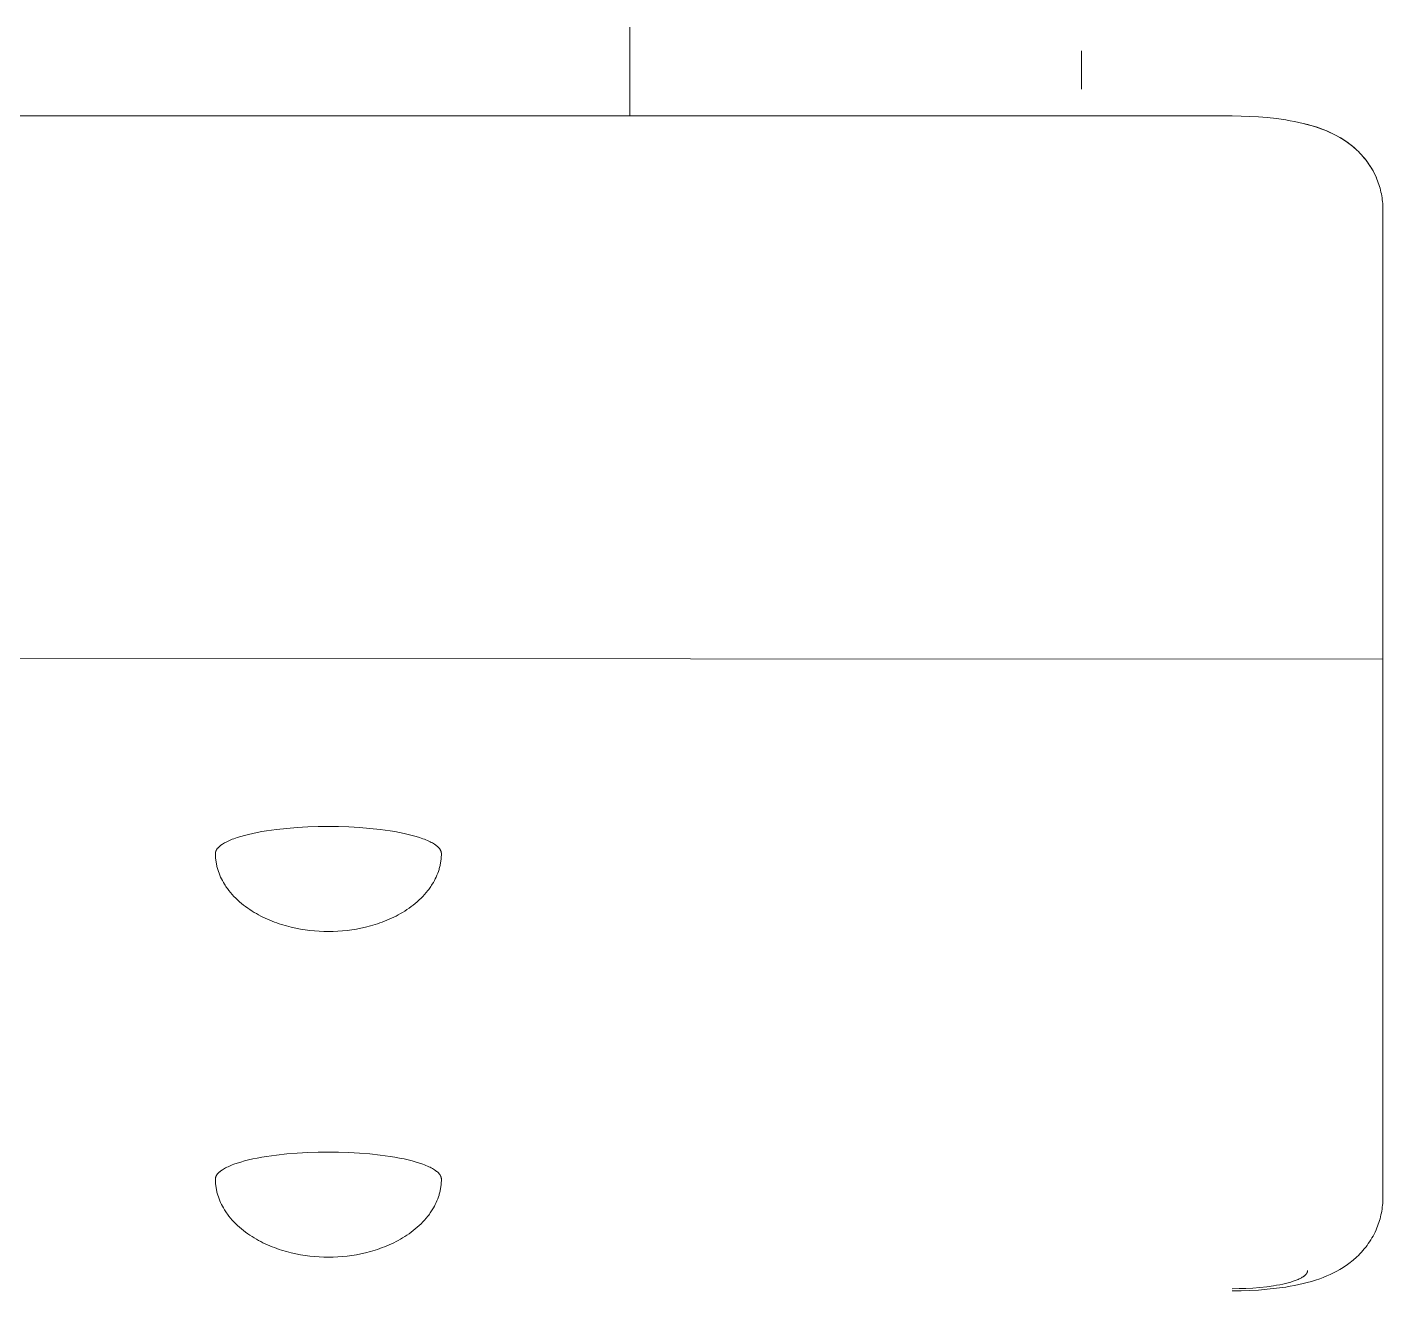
# Model space of a CAD drawing. Header units: inches. Extents: x -7 to 144, y -3 to 95.
# Drawn here: x 19.638 to 23.182, y 21.234 to 24.538 of the extents above; entities that cross this region are included whole.
import ezdxf

# ---------------------------------------------------------------- set-up
doc = ezdxf.new("R2010")
doc.units = ezdxf.units.IN
doc.linetypes.add('HIDDEN', pattern=[1.905, 1.27, -0.635])
doc.layers.add('ZANO_R', color=7, linetype='Continuous', lineweight=0)
doc.layers.add('ZANO_R_przerywana', color=250, linetype='HIDDEN', lineweight=0)

msp = doc.modelspace()

# ---------------------------------------------------------------- linework, layer by layer
at = {"layer": 'ZANO_R'}
for p, q in [((21.21301, 24.53765), (21.21301, 24.30532)), ((11.37049, 24.30532), (22.78782, 24.30532)), ((22.78782, 24.30532), (22.81097, 24.30506)), ((22.78782, 24.30532), (22.81097, 24.30506)), ((22.81097, 24.30506), (22.83389, 24.30427)), ((22.81097, 24.30506), (22.83389, 24.30427)), ((22.83389, 24.30427), (22.85655, 24.30296)), ((22.83389, 24.30427), (22.85655, 24.30296)), ((22.85655, 24.30296), (22.87891, 24.30112)), ((22.85655, 24.30296), (22.87891, 24.30112)), ((22.87891, 24.30112), (22.90366, 24.29841)), ((22.87891, 24.30112), (22.90366, 24.29841)), ((22.90366, 24.29841), (22.92747, 24.29504)), ((22.90366, 24.29841), (22.92747, 24.29504)), ((22.92747, 24.29504), (22.93908, 24.29308)), ((22.92747, 24.29504), (22.93908, 24.29308)), ((22.93908, 24.29308), (22.95052, 24.29094)), ((22.93908, 24.29308), (22.95052, 24.29094)), ((22.95052, 24.29094), (22.96182, 24.28859)), ((22.95052, 24.29094), (22.96182, 24.28859)), ((22.96182, 24.28859), (22.97298, 24.28603)), ((22.96182, 24.28859), (22.97298, 24.28603)), ((22.97298, 24.28603), (22.98497, 24.28299)), ((22.97298, 24.28603), (22.98296, 24.28352)), ((22.98296, 24.28352), (22.99291, 24.2808)), ((22.98497, 24.28299), (22.99688, 24.27964)), ((22.99291, 24.2808), (23.00281, 24.27783)), ((22.99688, 24.27964), (23.00675, 24.27657)), ((23.00281, 24.27783), (23.01263, 24.27461)), ((23.00675, 24.27657), (23.01654, 24.27325)), ((23.01263, 24.27461), (23.02237, 24.27113)), ((23.01654, 24.27325), (23.02576, 24.26984)), ((23.02237, 24.27113), (23.032, 24.26737)), ((23.02576, 24.26984), (23.03489, 24.26617)), ((23.032, 24.26737), (23.0415, 24.2633)), ((23.03489, 24.26617), (23.04389, 24.26222)), ((23.0415, 24.2633), (23.05087, 24.25893)), ((23.04389, 24.26222), (23.05277, 24.25799)), ((23.05087, 24.25893), (23.05913, 24.25473)), ((23.05277, 24.25799), (23.06113, 24.25366)), ((23.05913, 24.25473), (23.06727, 24.25026)), ((23.06113, 24.25366), (23.06935, 24.24904)), ((23.06727, 24.25026), (23.07129, 24.24791)), ((23.06935, 24.24904), (23.07339, 24.24662)), ((23.07129, 24.24791), (23.07529, 24.24549)), ((23.07339, 24.24662), (23.07739, 24.24414)), ((23.07529, 24.24549), (23.07925, 24.24298)), ((23.07739, 24.24414), (23.08135, 24.24158)), ((23.07925, 24.24298), (23.08318, 24.24039)), ((23.08135, 24.24158), (23.08525, 24.23894)), ((23.08318, 24.24039), (23.08708, 24.23771)), ((23.08525, 24.23894), (23.08896, 24.23634)), ((23.08708, 24.23771), (23.09094, 24.23494)), ((23.08896, 24.23634), (23.09261, 24.23368)), ((23.09094, 24.23494), (23.09478, 24.23208)), ((23.09261, 24.23368), (23.09622, 24.23094)), ((23.09478, 24.23208), (23.09857, 24.22912)), ((23.09622, 24.23094), (23.09977, 24.22814)), ((23.09857, 24.22912), (23.10234, 24.22606)), ((23.09977, 24.22814), (23.10327, 24.22528)), ((23.10234, 24.22606), (23.10607, 24.2229)), ((23.10327, 24.22528), (23.10671, 24.22234)), ((23.10607, 24.2229), (23.10976, 24.21964)), ((23.10671, 24.22234), (23.11009, 24.21934)), ((23.10976, 24.21964), (23.11342, 24.21627)), ((23.11009, 24.21934), (23.11342, 24.21627)), ((23.11342, 24.21627), (23.11754, 24.2123)), ((23.11342, 24.21627), (23.11758, 24.21228)), ((23.11754, 24.2123), (23.12156, 24.20822)), ((23.11758, 24.21228), (23.12165, 24.20816)), ((23.12156, 24.20822), (23.12548, 24.20403)), ((23.12165, 24.20816), (23.12561, 24.20393)), ((23.12548, 24.20403), (23.1293, 24.19974)), ((23.12561, 24.20393), (23.12946, 24.19959)), ((23.1293, 24.19974), (23.13301, 24.19534)), ((23.12946, 24.19959), (23.1332, 24.19514)), ((23.13301, 24.19534), (23.13661, 24.19084)), ((23.1332, 24.19514), (23.13683, 24.19058)), ((23.13661, 24.19084), (23.14009, 24.18624)), ((23.13683, 24.19058), (23.14033, 24.18593)), ((23.14009, 24.18624), (23.14347, 24.18154)), ((23.14033, 24.18593), (23.14371, 24.18118)), ((23.14347, 24.18154), (23.14672, 24.17674)), ((23.14371, 24.18118), (23.14696, 24.17635)), ((23.14672, 24.17674), (23.14985, 24.17184)), ((23.14696, 24.17635), (23.15008, 24.17143)), ((23.14985, 24.17184), (23.15285, 24.16684)), ((23.15008, 24.17143), (23.15307, 24.16643)), ((23.15285, 24.16684), (23.15572, 24.16175)), ((23.15307, 24.16643), (23.15591, 24.16136)), ((23.15572, 24.16175), (23.15847, 24.15657)), ((23.15591, 24.16136), (23.15862, 24.15622)), ((23.15847, 24.15657), (23.16107, 24.15129)), ((23.15862, 24.15622), (23.16118, 24.15102)), ((23.16107, 24.15129), (23.16354, 24.14592)), ((23.16118, 24.15102), (23.1636, 24.14577)), ((23.16354, 24.14592), (23.16587, 24.14046)), ((23.1636, 24.14577), (23.16587, 24.14046)), ((23.16587, 24.14046), (23.16773, 24.13576)), ((23.16587, 24.14046), (23.16773, 24.13576)), ((23.16773, 24.13576), (23.16948, 24.13101)), ((23.16773, 24.13576), (23.16948, 24.13101)), ((23.16948, 24.13101), (23.17112, 24.12621)), ((23.16948, 24.13101), (23.17112, 24.12621)), ((23.17112, 24.12621), (23.17265, 24.12136)), ((23.17112, 24.12621), (23.17265, 24.12136)), ((23.17265, 24.12136), (23.17405, 24.11647)), ((23.17265, 24.12136), (23.17405, 24.11647)), ((23.17405, 24.11647), (23.17534, 24.11154)), ((23.17405, 24.11647), (23.17534, 24.11154)), ((23.17534, 24.11154), (23.17651, 24.10658)), ((23.17534, 24.11154), (23.17651, 24.10658)), ((23.17651, 24.10658), (23.17756, 24.10159)), ((23.17651, 24.10658), (23.17756, 24.10159)), ((23.17756, 24.10159), (23.17849, 24.09658)), ((23.17756, 24.10159), (23.17849, 24.09658)), ((23.17849, 24.09658), (23.17929, 24.09154)), ((23.17849, 24.09658), (23.17929, 24.09154)), ((23.17929, 24.09154), (23.17997, 24.0865)), ((23.17929, 24.09154), (23.17997, 24.0865)), ((23.17997, 24.0865), (23.18053, 24.08144)), ((23.17997, 24.0865), (23.18053, 24.08144)), ((23.18053, 24.08144), (23.18096, 24.07637)), ((23.18053, 24.08144), (23.18096, 24.07637)), ((23.18096, 24.07637), (23.18127, 24.07131)), ((23.18096, 24.07637), (23.18127, 24.07131)), ((23.18127, 24.07131), (23.18145, 24.06625)), ((23.18127, 24.07131), (23.18145, 24.06625)), ((23.18145, 24.06625), (23.18152, 24.06119)), ((23.18145, 24.06625), (23.18152, 24.06119)), ((23.18152, 22.9911), (23.18152, 24.06119)), ((23.18152, 22.9911), (23.18152, 24.06119)), ((23.18152, 21.47818), (23.18152, 22.9911)), ((23.18152, 22.88516), (-0.44053, 22.9001)), ((20.21682, 22.42747), (20.2279, 22.43)), ((20.2279, 22.43), (20.2395, 22.43238)), ((20.2395, 22.43238), (20.25156, 22.43461)), ((20.25156, 22.43461), (20.26403, 22.43668)), ((20.26403, 22.43668), (20.28999, 22.44032)), ((20.28999, 22.44032), (20.31692, 22.44327)), ((20.31692, 22.44327), (20.34436, 22.44551)), ((20.34436, 22.44551), (20.37188, 22.44706)), ((20.37188, 22.44706), (20.39908, 22.44796)), ((20.39908, 22.44796), (20.42561, 22.44825)), ((20.42561, 22.44825), (20.45214, 22.44796)), ((20.45214, 22.44796), (20.47934, 22.44706)), ((20.47934, 22.44706), (20.50686, 22.44551)), ((20.50686, 22.44551), (20.5343, 22.44327)), ((20.5343, 22.44327), (20.56123, 22.44032)), ((20.56123, 22.44032), (20.58719, 22.43668)), ((20.58719, 22.43668), (20.59966, 22.43461)), ((20.59966, 22.43461), (20.61172, 22.43238)), ((20.61172, 22.43238), (20.62332, 22.43)), ((20.62332, 22.43), (20.6344, 22.42747)), ((20.13815, 22.39352), (20.13898, 22.39435)), ((20.13898, 22.39435), (20.13985, 22.39518)), ((20.13985, 22.39518), (20.14077, 22.396)), ((20.14077, 22.396), (20.14173, 22.39683)), ((20.14173, 22.39683), (20.14274, 22.39766)), ((20.14274, 22.39766), (20.14379, 22.39848)), ((20.14379, 22.39848), (20.14489, 22.39931)), ((20.14489, 22.39931), (20.14604, 22.40014)), ((20.14604, 22.40014), (20.14723, 22.40096)), ((20.14723, 22.40096), (20.14846, 22.40178)), ((20.14846, 22.40178), (20.15107, 22.40342)), ((20.15107, 22.40342), (20.15386, 22.40506)), ((20.15386, 22.40506), (20.15683, 22.40668)), ((20.15683, 22.40668), (20.15999, 22.40829)), ((20.15999, 22.40829), (20.16332, 22.40989)), ((20.16332, 22.40989), (20.16684, 22.41148)), ((20.16684, 22.41148), (20.17054, 22.41305)), ((20.17054, 22.41305), (20.17442, 22.4146)), ((20.17442, 22.4146), (20.17847, 22.41613)), ((20.17847, 22.41613), (20.18709, 22.41912)), ((20.18709, 22.41912), (20.19637, 22.42202)), ((20.19637, 22.42202), (20.2063, 22.42481)), ((20.2063, 22.42481), (20.21682, 22.42747)), ((20.6344, 22.42747), (20.64492, 22.42481)), ((20.64492, 22.42481), (20.65485, 22.42202)), ((20.65485, 22.42202), (20.66413, 22.41912)), ((20.66413, 22.41912), (20.67275, 22.41613)), ((20.67275, 22.41613), (20.67681, 22.4146)), ((20.67681, 22.4146), (20.68068, 22.41305)), ((20.68068, 22.41305), (20.68438, 22.41148)), ((20.68438, 22.41148), (20.6879, 22.40989)), ((20.6879, 22.40989), (20.69124, 22.40829)), ((20.69124, 22.40829), (20.69439, 22.40668)), ((20.69439, 22.40668), (20.69736, 22.40506)), ((20.69736, 22.40506), (20.70015, 22.40342)), ((20.70015, 22.40342), (20.70276, 22.40178)), ((20.70276, 22.40178), (20.70399, 22.40096)), ((20.70399, 22.40096), (20.70518, 22.40014)), ((20.70518, 22.40014), (20.70633, 22.39931)), ((20.70633, 22.39931), (20.70743, 22.39848)), ((20.70743, 22.39848), (20.70848, 22.39766)), ((20.70848, 22.39766), (20.70949, 22.39683)), ((20.70949, 22.39683), (20.71045, 22.396)), ((20.71045, 22.396), (20.71137, 22.39518)), ((20.71137, 22.39518), (20.71224, 22.39435)), ((20.71224, 22.39435), (20.71307, 22.39352)), ((20.13034, 22.3777), (20.13035, 22.3781)), ((20.13034, 22.37731), (20.13034, 22.3777)), ((20.13036, 22.37465), (20.13034, 22.37731)), ((20.13035, 22.3781), (20.13038, 22.37849)), ((20.13044, 22.37199), (20.13036, 22.37465)), ((20.13038, 22.37849), (20.13041, 22.37889)), ((20.13041, 22.37889), (20.13045, 22.37928)), ((20.13056, 22.36934), (20.13044, 22.37199)), ((20.13045, 22.37928), (20.1305, 22.37968)), ((20.1305, 22.37968), (20.13056, 22.38008)), ((20.13056, 22.38008), (20.13063, 22.38047)), ((20.13074, 22.3667), (20.13056, 22.36934)), ((20.13063, 22.38047), (20.13071, 22.38087)), ((20.13071, 22.38087), (20.1308, 22.38127)), ((20.13096, 22.36407), (20.13074, 22.3667)), ((20.1308, 22.38127), (20.13089, 22.38167)), ((20.13089, 22.38167), (20.131, 22.38207)), ((20.13123, 22.36144), (20.13096, 22.36407)), ((20.131, 22.38207), (20.13112, 22.38248)), ((20.13112, 22.38248), (20.13125, 22.38288)), ((20.13155, 22.35883), (20.13123, 22.36144)), ((20.13125, 22.38288), (20.13138, 22.38328)), ((20.13138, 22.38328), (20.13153, 22.38369)), ((20.13153, 22.38369), (20.13169, 22.38409)), ((20.13192, 22.35622), (20.13155, 22.35883)), ((20.13169, 22.38409), (20.13185, 22.3845)), ((20.13185, 22.3845), (20.13203, 22.3849)), ((20.13203, 22.3849), (20.13222, 22.38531)), ((20.13222, 22.38531), (20.13241, 22.38571)), ((20.13241, 22.38571), (20.13262, 22.38612)), ((20.13262, 22.38612), (20.13284, 22.38653)), ((20.13284, 22.38653), (20.13307, 22.38694)), ((20.13307, 22.38694), (20.13331, 22.38735)), ((20.13331, 22.38735), (20.13355, 22.38776)), ((20.13355, 22.38776), (20.13381, 22.38817)), ((20.13381, 22.38817), (20.13408, 22.38858)), ((20.13408, 22.38858), (20.13465, 22.3894)), ((20.13465, 22.3894), (20.13527, 22.39022)), ((20.13527, 22.39022), (20.13592, 22.39104)), ((20.13592, 22.39104), (20.13662, 22.39187)), ((20.13662, 22.39187), (20.13736, 22.39269)), ((20.13736, 22.39269), (20.13815, 22.39352)), ((20.71307, 22.39352), (20.71386, 22.39269)), ((20.71386, 22.39269), (20.7146, 22.39187)), ((20.7146, 22.39187), (20.7153, 22.39104)), ((20.7153, 22.39104), (20.71596, 22.39022)), ((20.71596, 22.39022), (20.71657, 22.3894)), ((20.71657, 22.3894), (20.71714, 22.38858)), ((20.71714, 22.38858), (20.71741, 22.38817)), ((20.71741, 22.38817), (20.71767, 22.38776)), ((20.71767, 22.38776), (20.71792, 22.38735)), ((20.71792, 22.38735), (20.71815, 22.38694)), ((20.71815, 22.38694), (20.71838, 22.38653)), ((20.71838, 22.38653), (20.7186, 22.38612)), ((20.7186, 22.38612), (20.71881, 22.38571)), ((20.71881, 22.38571), (20.719, 22.38531)), ((20.719, 22.38531), (20.71919, 22.3849)), ((20.71919, 22.3849), (20.71937, 22.3845)), ((20.71967, 22.35883), (20.7193, 22.35622)), ((20.71937, 22.3845), (20.71953, 22.38409)), ((20.71953, 22.38409), (20.71969, 22.38369)), ((20.71999, 22.36144), (20.71967, 22.35883)), ((20.71969, 22.38369), (20.71984, 22.38328)), ((20.71984, 22.38328), (20.71997, 22.38288)), ((20.71997, 22.38288), (20.7201, 22.38248)), ((20.72026, 22.36407), (20.71999, 22.36144)), ((20.7201, 22.38248), (20.72022, 22.38207)), ((20.72022, 22.38207), (20.72033, 22.38167)), ((20.72049, 22.3667), (20.72026, 22.36407)), ((20.72033, 22.38167), (20.72042, 22.38127)), ((20.72042, 22.38127), (20.72051, 22.38087)), ((20.72066, 22.36934), (20.72049, 22.3667)), ((20.72051, 22.38087), (20.72059, 22.38047)), ((20.72059, 22.38047), (20.72066, 22.38008)), ((20.72066, 22.38008), (20.72072, 22.37968)), ((20.72078, 22.37199), (20.72066, 22.36934)), ((20.72072, 22.37968), (20.72077, 22.37928)), ((20.72077, 22.37928), (20.72081, 22.37889)), ((20.72086, 22.37465), (20.72078, 22.37199)), ((20.72081, 22.37889), (20.72084, 22.37849)), ((20.72084, 22.37849), (20.72087, 22.3781)), ((20.72089, 22.37731), (20.72086, 22.37465)), ((20.72087, 22.3781), (20.72088, 22.3777)), ((20.72088, 22.3777), (20.72089, 22.37731)), ((20.13234, 22.35363), (20.13192, 22.35622)), ((20.1328, 22.35104), (20.13234, 22.35363)), ((20.13331, 22.34847), (20.1328, 22.35104)), ((20.13386, 22.34591), (20.13331, 22.34847)), ((20.13446, 22.34335), (20.13386, 22.34591)), ((20.13511, 22.34081), (20.13446, 22.34335)), ((20.1358, 22.33828), (20.13511, 22.34081)), ((20.13654, 22.33576), (20.1358, 22.33828)), ((20.13814, 22.33076), (20.13654, 22.33576)), ((20.13992, 22.32581), (20.13814, 22.33076)), ((20.14186, 22.32092), (20.13992, 22.32581)), ((20.7113, 22.32581), (20.70936, 22.32092)), ((20.71308, 22.33076), (20.7113, 22.32581)), ((20.71469, 22.33576), (20.71308, 22.33076)), ((20.71542, 22.33828), (20.71469, 22.33576)), ((20.71611, 22.34081), (20.71542, 22.33828)), ((20.71676, 22.34335), (20.71611, 22.34081)), ((20.71736, 22.34591), (20.71676, 22.34335)), ((20.71791, 22.34847), (20.71736, 22.34591)), ((20.71842, 22.35104), (20.71791, 22.34847)), ((20.71889, 22.35363), (20.71842, 22.35104)), ((20.7193, 22.35622), (20.71889, 22.35363)), ((20.14398, 22.31607), (20.14186, 22.32092)), ((20.14626, 22.31128), (20.14398, 22.31607)), ((20.1487, 22.30656), (20.14626, 22.31128)), ((20.1513, 22.30189), (20.1487, 22.30656)), ((20.15405, 22.29728), (20.1513, 22.30189)), ((20.15584, 22.29444), (20.15405, 22.29728)), ((20.15769, 22.29164), (20.15584, 22.29444)), ((20.15958, 22.28887), (20.15769, 22.29164)), ((20.16153, 22.28613), (20.15958, 22.28887)), ((20.69164, 22.28887), (20.6897, 22.28613)), ((20.69354, 22.29164), (20.69164, 22.28887)), ((20.69538, 22.29444), (20.69354, 22.29164)), ((20.69717, 22.29728), (20.69538, 22.29444)), ((20.69992, 22.30189), (20.69717, 22.29728)), ((20.70252, 22.30656), (20.69992, 22.30189)), ((20.70496, 22.31128), (20.70252, 22.30656)), ((20.70724, 22.31607), (20.70496, 22.31128)), ((20.70936, 22.32092), (20.70724, 22.31607)), ((20.16352, 22.28343), (20.16153, 22.28613)), ((20.16556, 22.28076), (20.16352, 22.28343)), ((20.16978, 22.27553), (20.16556, 22.28076)), ((20.17418, 22.27044), (20.16978, 22.27553)), ((20.17875, 22.26548), (20.17418, 22.27044)), ((20.18347, 22.26066), (20.17875, 22.26548)), ((20.18835, 22.25598), (20.18347, 22.26066)), ((20.19337, 22.25144), (20.18835, 22.25598)), ((20.66287, 22.25598), (20.65785, 22.25144)), ((20.66775, 22.26066), (20.66287, 22.25598)), ((20.67248, 22.26548), (20.66775, 22.26066)), ((20.67704, 22.27044), (20.67248, 22.26548)), ((20.68144, 22.27553), (20.67704, 22.27044)), ((20.68566, 22.28076), (20.68144, 22.27553)), ((20.6877, 22.28343), (20.68566, 22.28076)), ((20.6897, 22.28613), (20.6877, 22.28343)), ((20.19852, 22.24704), (20.19337, 22.25144)), ((20.2038, 22.24278), (20.19852, 22.24704)), ((20.20919, 22.23866), (20.2038, 22.24278)), ((20.21469, 22.23468), (20.20919, 22.23866)), ((20.22028, 22.23083), (20.21469, 22.23468)), ((20.22597, 22.22713), (20.22028, 22.23083)), ((20.23174, 22.22358), (20.22597, 22.22713)), ((20.23735, 22.22029), (20.23174, 22.22358)), ((20.24304, 22.21712), (20.23735, 22.22029)), ((20.2488, 22.21407), (20.24304, 22.21712)), ((20.60818, 22.21712), (20.60242, 22.21407)), ((20.61387, 22.22029), (20.60818, 22.21712)), ((20.61948, 22.22358), (20.61387, 22.22029)), ((20.62525, 22.22713), (20.61948, 22.22358)), ((20.63094, 22.23083), (20.62525, 22.22713)), ((20.63653, 22.23468), (20.63094, 22.23083)), ((20.64203, 22.23866), (20.63653, 22.23468)), ((20.64743, 22.24278), (20.64203, 22.23866)), ((20.6527, 22.24704), (20.64743, 22.24278)), ((20.65785, 22.25144), (20.6527, 22.24704)), ((20.25463, 22.21113), (20.2488, 22.21407)), ((20.26053, 22.20831), (20.25463, 22.21113)), ((20.26649, 22.20561), (20.26053, 22.20831)), ((20.27251, 22.20302), (20.26649, 22.20561)), ((20.27858, 22.20055), (20.27251, 22.20302)), ((20.2847, 22.19819), (20.27858, 22.20055)), ((20.29087, 22.19595), (20.2847, 22.19819)), ((20.29707, 22.19381), (20.29087, 22.19595)), ((20.30332, 22.19179), (20.29707, 22.19381)), ((20.31589, 22.18808), (20.30332, 22.19179)), ((20.32856, 22.18481), (20.31589, 22.18808)), ((20.34049, 22.18215), (20.32856, 22.18481)), ((20.35251, 22.17985), (20.34049, 22.18215)), ((20.51073, 22.18215), (20.49871, 22.17985)), ((20.52266, 22.18481), (20.51073, 22.18215)), ((20.53533, 22.18808), (20.52266, 22.18481)), ((20.54791, 22.19179), (20.53533, 22.18808)), ((20.55415, 22.19381), (20.54791, 22.19179)), ((20.56035, 22.19595), (20.55415, 22.19381)), ((20.56652, 22.19819), (20.56035, 22.19595)), ((20.57264, 22.20055), (20.56652, 22.19819)), ((20.57871, 22.20302), (20.57264, 22.20055)), ((20.58473, 22.20561), (20.57871, 22.20302)), ((20.59069, 22.20831), (20.58473, 22.20561)), ((20.59659, 22.21113), (20.59069, 22.20831)), ((20.60242, 22.21407), (20.59659, 22.21113)), ((20.3646, 22.17789), (20.35251, 22.17985)), ((20.37675, 22.1763), (20.3646, 22.17789)), ((20.38894, 22.17505), (20.37675, 22.1763)), ((20.40116, 22.17417), (20.38894, 22.17505)), ((20.41339, 22.17365), (20.40116, 22.17417)), ((20.42561, 22.17349), (20.41339, 22.17365)), ((20.43783, 22.17365), (20.42561, 22.17349)), ((20.45006, 22.17417), (20.43783, 22.17365)), ((20.46228, 22.17505), (20.45006, 22.17417)), ((20.47447, 22.1763), (20.46228, 22.17505)), ((20.48662, 22.17789), (20.47447, 22.1763)), ((20.49871, 22.17985), (20.48662, 22.17789)), ((20.21682, 21.57646), (20.2279, 21.57899)), ((20.2279, 21.57899), (20.2395, 21.58137)), ((20.2395, 21.58137), (20.25156, 21.5836)), ((20.25156, 21.5836), (20.26403, 21.58567)), ((20.26403, 21.58567), (20.28999, 21.58931)), ((20.28999, 21.58931), (20.31692, 21.59225)), ((20.31692, 21.59225), (20.34436, 21.5945)), ((20.34436, 21.5945), (20.37188, 21.59605)), ((20.37188, 21.59605), (20.39908, 21.59695)), ((20.39908, 21.59695), (20.42561, 21.59723)), ((20.42561, 21.59723), (20.45214, 21.59695)), ((20.45214, 21.59695), (20.47934, 21.59605)), ((20.47934, 21.59605), (20.50686, 21.5945)), ((20.50686, 21.5945), (20.5343, 21.59225)), ((20.5343, 21.59225), (20.56123, 21.58931)), ((20.56123, 21.58931), (20.58719, 21.58567)), ((20.58719, 21.58567), (20.59966, 21.5836)), ((20.59966, 21.5836), (20.61172, 21.58137)), ((20.61172, 21.58137), (20.62332, 21.57899)), ((20.62332, 21.57899), (20.6344, 21.57646)), ((20.13815, 21.54251), (20.13898, 21.54334)), ((20.13898, 21.54334), (20.13985, 21.54416)), ((20.13985, 21.54416), (20.14077, 21.54499)), ((20.14077, 21.54499), (20.14173, 21.54582)), ((20.14173, 21.54582), (20.14274, 21.54665)), ((20.14274, 21.54665), (20.14379, 21.54747)), ((20.14379, 21.54747), (20.14489, 21.5483)), ((20.14489, 21.5483), (20.14604, 21.54912)), ((20.14604, 21.54912), (20.14723, 21.54995)), ((20.14723, 21.54995), (20.14846, 21.55077)), ((20.14846, 21.55077), (20.15107, 21.55241)), ((20.15107, 21.55241), (20.15386, 21.55404)), ((20.15386, 21.55404), (20.15683, 21.55567)), ((20.15683, 21.55567), (20.15999, 21.55728)), ((20.15999, 21.55728), (20.16332, 21.55888)), ((20.16332, 21.55888), (20.16684, 21.56046)), ((20.16684, 21.56046), (20.17054, 21.56203)), ((20.17054, 21.56203), (20.17442, 21.56358)), ((20.17442, 21.56358), (20.17847, 21.56512)), ((20.17847, 21.56512), (20.18709, 21.56811)), ((20.18709, 21.56811), (20.19637, 21.57101)), ((20.19637, 21.57101), (20.2063, 21.5738)), ((20.2063, 21.5738), (20.21682, 21.57646)), ((20.6344, 21.57646), (20.64492, 21.5738)), ((20.64492, 21.5738), (20.65485, 21.57101)), ((20.65485, 21.57101), (20.66413, 21.56811)), ((20.66413, 21.56811), (20.67275, 21.56512)), ((20.67275, 21.56512), (20.67681, 21.56358)), ((20.67681, 21.56358), (20.68068, 21.56203)), ((20.68068, 21.56203), (20.68438, 21.56046)), ((20.68438, 21.56046), (20.6879, 21.55888)), ((20.6879, 21.55888), (20.69124, 21.55728)), ((20.69124, 21.55728), (20.69439, 21.55567)), ((20.69439, 21.55567), (20.69736, 21.55404)), ((20.69736, 21.55404), (20.70015, 21.55241)), ((20.70015, 21.55241), (20.70276, 21.55077)), ((20.70276, 21.55077), (20.70399, 21.54995)), ((20.70399, 21.54995), (20.70518, 21.54912)), ((20.70518, 21.54912), (20.70633, 21.5483)), ((20.70633, 21.5483), (20.70743, 21.54747)), ((20.70743, 21.54747), (20.70848, 21.54665)), ((20.70848, 21.54665), (20.70949, 21.54582)), ((20.70949, 21.54582), (20.71045, 21.54499)), ((20.71045, 21.54499), (20.71137, 21.54416)), ((20.71137, 21.54416), (20.71224, 21.54334)), ((20.71224, 21.54334), (20.71307, 21.54251)), ((20.13034, 21.52669), (20.13035, 21.52709)), ((20.13034, 21.5263), (20.13034, 21.52669)), ((20.13036, 21.52363), (20.13034, 21.5263)), ((20.13035, 21.52709), (20.13038, 21.52748)), ((20.13044, 21.52098), (20.13036, 21.52363)), ((20.13038, 21.52748), (20.13041, 21.52787)), ((20.13041, 21.52787), (20.13045, 21.52827)), ((20.13056, 21.51833), (20.13044, 21.52098)), ((20.13045, 21.52827), (20.1305, 21.52867)), ((20.1305, 21.52867), (20.13056, 21.52906)), ((20.13056, 21.52906), (20.13063, 21.52946)), ((20.13074, 21.51569), (20.13056, 21.51833)), ((20.13063, 21.52946), (20.13071, 21.52986)), ((20.13071, 21.52986), (20.1308, 21.53026)), ((20.13096, 21.51305), (20.13074, 21.51569)), ((20.1308, 21.53026), (20.13089, 21.53066)), ((20.13089, 21.53066), (20.131, 21.53106)), ((20.13123, 21.51043), (20.13096, 21.51305)), ((20.131, 21.53106), (20.13112, 21.53146)), ((20.13112, 21.53146), (20.13125, 21.53187)), ((20.13155, 21.50782), (20.13123, 21.51043)), ((20.13125, 21.53187), (20.13138, 21.53227)), ((20.13138, 21.53227), (20.13153, 21.53267)), ((20.13153, 21.53267), (20.13169, 21.53308)), ((20.13169, 21.53308), (20.13185, 21.53348)), ((20.13185, 21.53348), (20.13203, 21.53389)), ((20.13203, 21.53389), (20.13222, 21.5343)), ((20.13222, 21.5343), (20.13241, 21.5347)), ((20.13241, 21.5347), (20.13262, 21.53511)), ((20.13262, 21.53511), (20.13284, 21.53552)), ((20.13284, 21.53552), (20.13307, 21.53593)), ((20.13307, 21.53593), (20.13331, 21.53633)), ((20.13331, 21.53633), (20.13355, 21.53674)), ((20.13355, 21.53674), (20.13381, 21.53715)), ((20.13381, 21.53715), (20.13408, 21.53756)), ((20.13408, 21.53756), (20.13465, 21.53838)), ((20.13465, 21.53838), (20.13527, 21.53921)), ((20.13527, 21.53921), (20.13592, 21.54003)), ((20.13592, 21.54003), (20.13662, 21.54086)), ((20.13662, 21.54086), (20.13736, 21.54168)), ((20.13736, 21.54168), (20.13815, 21.54251)), ((20.71307, 21.54251), (20.71386, 21.54168)), ((20.71386, 21.54168), (20.7146, 21.54086)), ((20.7146, 21.54086), (20.7153, 21.54003)), ((20.7153, 21.54003), (20.71596, 21.53921)), ((20.71596, 21.53921), (20.71657, 21.53838)), ((20.71657, 21.53838), (20.71714, 21.53756)), ((20.71714, 21.53756), (20.71741, 21.53715)), ((20.71741, 21.53715), (20.71767, 21.53674)), ((20.71767, 21.53674), (20.71792, 21.53633)), ((20.71792, 21.53633), (20.71815, 21.53593)), ((20.71815, 21.53593), (20.71838, 21.53552)), ((20.71838, 21.53552), (20.7186, 21.53511)), ((20.7186, 21.53511), (20.71881, 21.5347)), ((20.71881, 21.5347), (20.719, 21.5343)), ((20.719, 21.5343), (20.71919, 21.53389)), ((20.71919, 21.53389), (20.71937, 21.53348)), ((20.71937, 21.53348), (20.71953, 21.53308)), ((20.71953, 21.53308), (20.71969, 21.53267)), ((20.71999, 21.51043), (20.71967, 21.50782)), ((20.71969, 21.53267), (20.71984, 21.53227)), ((20.71984, 21.53227), (20.71997, 21.53187)), ((20.71997, 21.53187), (20.7201, 21.53146)), ((20.72026, 21.51305), (20.71999, 21.51043)), ((20.7201, 21.53146), (20.72022, 21.53106)), ((20.72022, 21.53106), (20.72033, 21.53066)), ((20.72049, 21.51569), (20.72026, 21.51305)), ((20.72033, 21.53066), (20.72042, 21.53026)), ((20.72042, 21.53026), (20.72051, 21.52986)), ((20.72066, 21.51833), (20.72049, 21.51569)), ((20.72051, 21.52986), (20.72059, 21.52946)), ((20.72059, 21.52946), (20.72066, 21.52906)), ((20.72066, 21.52906), (20.72072, 21.52867)), ((20.72078, 21.52098), (20.72066, 21.51833)), ((20.72072, 21.52867), (20.72077, 21.52827)), ((20.72077, 21.52827), (20.72081, 21.52787)), ((20.72086, 21.52363), (20.72078, 21.52098)), ((20.72081, 21.52787), (20.72084, 21.52748)), ((20.72084, 21.52748), (20.72087, 21.52709)), ((20.72089, 21.5263), (20.72086, 21.52363)), ((20.72087, 21.52709), (20.72088, 21.52669)), ((20.72088, 21.52669), (20.72089, 21.5263)), ((20.13192, 21.50521), (20.13155, 21.50782)), ((20.13234, 21.50262), (20.13192, 21.50521)), ((20.1328, 21.50003), (20.13234, 21.50262)), ((20.13331, 21.49746), (20.1328, 21.50003)), ((20.13386, 21.49489), (20.13331, 21.49746)), ((20.13446, 21.49234), (20.13386, 21.49489)), ((20.13511, 21.4898), (20.13446, 21.49234)), ((20.1358, 21.48727), (20.13511, 21.4898)), ((20.13654, 21.48475), (20.1358, 21.48727)), ((20.13814, 21.47975), (20.13654, 21.48475)), ((20.13992, 21.4748), (20.13814, 21.47975)), ((20.14186, 21.4699), (20.13992, 21.4748)), ((20.7113, 21.4748), (20.70936, 21.4699)), ((20.71308, 21.47975), (20.7113, 21.4748)), ((20.71469, 21.48475), (20.71308, 21.47975)), ((20.71542, 21.48727), (20.71469, 21.48475)), ((20.71611, 21.4898), (20.71542, 21.48727)), ((20.71676, 21.49234), (20.71611, 21.4898)), ((20.71736, 21.49489), (20.71676, 21.49234)), ((20.71791, 21.49746), (20.71736, 21.49489)), ((20.71842, 21.50003), (20.71791, 21.49746)), ((20.71889, 21.50262), (20.71842, 21.50003)), ((20.7193, 21.50521), (20.71889, 21.50262)), ((20.71967, 21.50782), (20.7193, 21.50521)), ((23.18145, 21.47313), (23.18127, 21.46807)), ((23.18152, 21.47818), (23.18145, 21.47313)), ((20.14398, 21.46506), (20.14186, 21.4699)), ((20.14626, 21.46027), (20.14398, 21.46506)), ((20.1487, 21.45554), (20.14626, 21.46027)), ((20.1513, 21.45087), (20.1487, 21.45554)), ((20.15405, 21.44627), (20.1513, 21.45087)), ((20.15584, 21.44343), (20.15405, 21.44627)), ((20.15769, 21.44063), (20.15584, 21.44343)), ((20.15958, 21.43786), (20.15769, 21.44063)), ((20.16153, 21.43512), (20.15958, 21.43786)), ((20.69164, 21.43786), (20.6897, 21.43512)), ((20.69354, 21.44063), (20.69164, 21.43786)), ((20.69538, 21.44343), (20.69354, 21.44063)), ((20.69717, 21.44627), (20.69538, 21.44343)), ((20.69992, 21.45087), (20.69717, 21.44627)), ((20.70252, 21.45554), (20.69992, 21.45087)), ((20.70496, 21.46027), (20.70252, 21.45554)), ((20.70724, 21.46506), (20.70496, 21.46027)), ((20.70936, 21.4699), (20.70724, 21.46506)), ((23.17756, 21.43779), (23.17651, 21.4328)), ((23.17849, 21.4428), (23.17756, 21.43779)), ((23.17929, 21.44783), (23.17849, 21.4428)), ((23.17997, 21.45288), (23.17929, 21.44783)), ((23.18053, 21.45794), (23.17997, 21.45288)), ((23.18096, 21.463), (23.18053, 21.45794)), ((23.18127, 21.46807), (23.18096, 21.463)), ((20.16352, 21.43242), (20.16153, 21.43512)), ((20.16556, 21.42975), (20.16352, 21.43242)), ((20.16978, 21.42452), (20.16556, 21.42975)), ((20.17418, 21.41942), (20.16978, 21.42452)), ((20.17875, 21.41447), (20.17418, 21.41942)), ((20.18347, 21.40965), (20.17875, 21.41447)), ((20.18835, 21.40497), (20.18347, 21.40965)), ((20.19337, 21.40043), (20.18835, 21.40497)), ((20.66287, 21.40497), (20.65785, 21.40043)), ((20.66775, 21.40965), (20.66287, 21.40497)), ((20.67248, 21.41447), (20.66775, 21.40965)), ((20.67704, 21.41942), (20.67248, 21.41447)), ((20.68144, 21.42452), (20.67704, 21.41942)), ((20.68566, 21.42975), (20.68144, 21.42452)), ((20.6877, 21.43242), (20.68566, 21.42975)), ((20.6897, 21.43512), (20.6877, 21.43242)), ((23.16773, 21.40361), (23.16587, 21.39891)), ((23.16948, 21.40837), (23.16773, 21.40361)), ((23.17112, 21.41317), (23.16948, 21.40837)), ((23.17265, 21.41802), (23.17112, 21.41317)), ((23.17405, 21.42291), (23.17265, 21.41802)), ((23.17534, 21.42784), (23.17405, 21.42291)), ((23.17651, 21.4328), (23.17534, 21.42784)), ((20.19852, 21.39603), (20.19337, 21.40043)), ((20.2038, 21.39177), (20.19852, 21.39603)), ((20.20919, 21.38764), (20.2038, 21.39177)), ((20.21469, 21.38366), (20.20919, 21.38764)), ((20.22028, 21.37982), (20.21469, 21.38366)), ((20.22597, 21.37612), (20.22028, 21.37982)), ((20.23174, 21.37256), (20.22597, 21.37612)), ((20.23735, 21.36928), (20.23174, 21.37256)), ((20.24304, 21.36611), (20.23735, 21.36928)), ((20.61387, 21.36928), (20.60818, 21.36611)), ((20.61948, 21.37256), (20.61387, 21.36928)), ((20.62525, 21.37612), (20.61948, 21.37256)), ((20.63094, 21.37982), (20.62525, 21.37612)), ((20.63653, 21.38366), (20.63094, 21.37982)), ((20.64203, 21.38764), (20.63653, 21.38366)), ((20.64743, 21.39177), (20.64203, 21.38764)), ((20.6527, 21.39603), (20.64743, 21.39177)), ((20.65785, 21.40043), (20.6527, 21.39603)), ((23.14985, 21.36754), (23.14672, 21.36264)), ((23.15285, 21.37253), (23.14985, 21.36754)), ((23.15572, 21.37762), (23.15285, 21.37253)), ((23.15847, 21.38281), (23.15572, 21.37762)), ((23.16107, 21.38808), (23.15847, 21.38281)), ((23.16354, 21.39345), (23.16107, 21.38808)), ((23.16587, 21.39891), (23.16354, 21.39345)), ((20.2488, 21.36306), (20.24304, 21.36611)), ((20.25463, 21.36012), (20.2488, 21.36306)), ((20.26053, 21.3573), (20.25463, 21.36012)), ((20.26649, 21.3546), (20.26053, 21.3573)), ((20.27251, 21.35201), (20.26649, 21.3546)), ((20.27858, 21.34954), (20.27251, 21.35201)), ((20.2847, 21.34718), (20.27858, 21.34954)), ((20.29087, 21.34493), (20.2847, 21.34718)), ((20.29707, 21.3428), (20.29087, 21.34493)), ((20.30332, 21.34078), (20.29707, 21.3428)), ((20.31589, 21.33707), (20.30332, 21.34078)), ((20.32856, 21.3338), (20.31589, 21.33707)), ((20.34049, 21.33114), (20.32856, 21.3338)), ((20.35251, 21.32884), (20.34049, 21.33114)), ((20.51073, 21.33114), (20.49871, 21.32884)), ((20.52266, 21.3338), (20.51073, 21.33114)), ((20.53533, 21.33707), (20.52266, 21.3338)), ((20.54791, 21.34078), (20.53533, 21.33707)), ((20.55415, 21.3428), (20.54791, 21.34078)), ((20.56035, 21.34493), (20.55415, 21.3428)), ((20.56652, 21.34718), (20.56035, 21.34493)), ((20.57264, 21.34954), (20.56652, 21.34718)), ((20.57871, 21.35201), (20.57264, 21.34954)), ((20.58473, 21.3546), (20.57871, 21.35201)), ((20.59069, 21.3573), (20.58473, 21.3546)), ((20.59659, 21.36012), (20.59069, 21.3573)), ((20.60242, 21.36306), (20.59659, 21.36012)), ((20.60818, 21.36611), (20.60242, 21.36306)), ((23.12156, 21.33116), (23.11754, 21.32708)), ((23.12548, 21.33534), (23.12156, 21.33116)), ((23.1293, 21.33964), (23.12548, 21.33534)), ((23.13301, 21.34403), (23.1293, 21.33964)), ((23.13661, 21.34853), (23.13301, 21.34403)), ((23.14009, 21.35313), (23.13661, 21.34853)), ((23.14347, 21.35784), (23.14009, 21.35313)), ((23.14672, 21.36264), (23.14347, 21.35784)), ((20.3646, 21.32688), (20.35251, 21.32884)), ((20.37675, 21.32528), (20.3646, 21.32688)), ((20.38894, 21.32404), (20.37675, 21.32528)), ((20.40116, 21.32316), (20.38894, 21.32404)), ((20.41339, 21.32264), (20.40116, 21.32316)), ((20.42561, 21.32247), (20.41339, 21.32264)), ((20.43783, 21.32264), (20.42561, 21.32247)), ((20.45006, 21.32316), (20.43783, 21.32264)), ((20.46228, 21.32404), (20.45006, 21.32316)), ((20.47447, 21.32528), (20.46228, 21.32404)), ((20.48662, 21.32688), (20.47447, 21.32528)), ((20.49871, 21.32884), (20.48662, 21.32688)), ((23.08135, 21.2978), (23.07739, 21.29524)), ((23.08525, 21.30043), (23.08135, 21.2978)), ((23.08903, 21.30308), (23.08525, 21.30043)), ((23.09275, 21.3058), (23.08903, 21.30308)), ((23.09642, 21.30859), (23.09275, 21.3058)), ((23.10004, 21.31145), (23.09642, 21.30859)), ((23.10347, 21.31427), (23.10004, 21.31145)), ((23.10684, 21.31715), (23.10347, 21.31427)), ((23.11016, 21.32009), (23.10684, 21.31715)), ((23.11342, 21.3231), (23.11016, 21.32009)), ((23.11754, 21.32708), (23.11342, 21.3231)), ((22.94683, 21.25923), (22.95258, 21.26122)), ((22.95258, 21.26122), (22.95528, 21.26224)), ((22.95528, 21.26224), (22.95786, 21.26328)), ((22.95786, 21.26328), (22.96033, 21.26432)), ((22.96033, 21.26432), (22.96267, 21.26538)), ((22.96267, 21.26538), (22.9649, 21.26645)), ((22.9649, 21.26645), (22.967, 21.26752)), ((22.967, 21.26752), (22.96898, 21.2686)), ((22.96898, 21.2686), (22.97084, 21.26969)), ((22.97084, 21.26969), (22.97258, 21.27079)), ((22.97258, 21.27079), (22.97341, 21.27133)), ((22.97341, 21.27133), (22.9742, 21.27188)), ((22.9742, 21.27188), (22.97496, 21.27243)), ((22.97496, 21.27243), (22.97569, 21.27298)), ((22.97569, 21.27298), (22.97639, 21.27354)), ((22.97639, 21.27354), (22.97707, 21.27409)), ((22.97707, 21.27409), (22.97771, 21.27464)), ((22.97771, 21.27464), (22.97832, 21.27519)), ((22.97832, 21.27519), (22.9789, 21.27574)), ((22.9789, 21.27574), (22.97946, 21.27629)), ((22.97946, 21.27629), (22.97998, 21.27684)), ((22.97998, 21.27684), (22.98048, 21.27739)), ((22.98048, 21.27739), (22.98094, 21.27794)), ((22.98094, 21.27794), (22.98138, 21.27849)), ((22.98138, 21.27849), (22.98179, 21.27904)), ((22.98179, 21.27904), (22.98217, 21.27959)), ((22.98217, 21.27959), (22.98235, 21.27986)), ((22.98235, 21.27986), (22.98252, 21.28013)), ((22.98252, 21.28013), (22.98269, 21.28041)), ((22.98269, 21.28041), (22.98284, 21.28068)), ((22.98284, 21.28068), (22.983, 21.28095)), ((22.983, 21.28095), (22.98314, 21.28122)), ((22.98314, 21.28122), (22.98328, 21.2815)), ((22.98328, 21.2815), (22.98341, 21.28177)), ((22.98341, 21.28177), (22.98354, 21.28204)), ((22.98354, 21.28204), (22.98365, 21.28231)), ((22.98365, 21.28231), (22.98376, 21.28258)), ((22.98376, 21.28258), (22.98387, 21.28285)), ((22.98387, 21.28285), (22.98397, 21.28312)), ((22.98397, 21.28312), (22.98406, 21.28339)), ((22.98406, 21.28339), (22.98414, 21.28365)), ((22.98414, 21.28365), (22.98422, 21.28392)), ((22.98422, 21.28392), (22.98429, 21.28419)), ((22.98429, 21.28419), (22.98436, 21.28446)), ((22.98436, 21.28446), (22.98442, 21.28472)), ((22.98442, 21.28472), (22.98447, 21.28499)), ((22.98447, 21.28499), (22.98452, 21.28525)), ((22.98452, 21.28525), (22.98456, 21.28552)), ((22.98456, 21.28552), (22.98459, 21.28578)), ((22.98459, 21.28578), (22.98462, 21.28605)), ((22.98462, 21.28605), (22.98464, 21.28631)), ((22.98464, 21.28631), (22.98465, 21.28657)), ((22.98465, 21.28657), (22.98466, 21.28683)), ((22.98466, 21.28683), (22.98467, 21.2871)), ((23.00578, 21.26249), (22.99493, 21.25916)), ((23.01654, 21.26612), (23.00578, 21.26249)), ((23.02576, 21.26953), (23.01654, 21.26612)), ((23.03489, 21.27321), (23.02576, 21.26953)), ((23.04389, 21.27715), (23.03489, 21.27321)), ((23.05277, 21.28138), (23.04389, 21.27715)), ((23.06113, 21.28572), (23.05277, 21.28138)), ((23.06935, 21.29034), (23.06113, 21.28572)), ((23.07339, 21.29275), (23.06935, 21.29034)), ((23.07739, 21.29524), (23.07339, 21.29275)), ((22.78782, 21.23982), (22.8055, 21.24001)), ((22.81097, 21.23432), (22.78782, 21.23406)), ((22.8055, 21.24001), (22.82363, 21.24061)), ((22.83389, 21.2351), (22.81097, 21.23432)), ((22.82363, 21.24061), (22.84198, 21.24164)), ((22.85655, 21.23641), (22.83389, 21.2351)), ((22.84198, 21.24164), (22.86027, 21.24314)), ((22.87891, 21.23826), (22.85655, 21.23641)), ((22.86027, 21.24314), (22.87823, 21.2451)), ((22.87823, 21.2451), (22.89553, 21.24752)), ((22.90366, 21.24097), (22.87891, 21.23826)), ((22.89553, 21.24752), (22.90385, 21.2489)), ((22.92747, 21.24434), (22.90366, 21.24097)), ((22.90385, 21.2489), (22.91189, 21.25039)), ((22.91189, 21.25039), (22.91962, 21.25198)), ((22.91962, 21.25198), (22.92701, 21.25366)), ((22.92701, 21.25366), (22.93403, 21.25544)), ((22.93908, 21.24629), (22.92747, 21.24434)), ((22.93403, 21.25544), (22.94064, 21.2573)), ((22.95052, 21.24844), (22.93908, 21.24629)), ((22.94064, 21.2573), (22.94683, 21.25923)), ((22.96182, 21.25079), (22.95052, 21.24844)), ((22.97298, 21.25335), (22.96182, 21.25079)), ((22.98399, 21.25612), (22.97298, 21.25335)), ((22.99493, 21.25916), (22.98399, 21.25612))]:
    msp.add_line(p, q, dxfattribs=at)
at = {"layer": 'ZANO_R_przerywana', "ltscale": 0.05}
msp.add_line((22.39411, 27.67587), (22.39411, 24.30532), dxfattribs=at)

doc.saveas('drawing.dxf')
